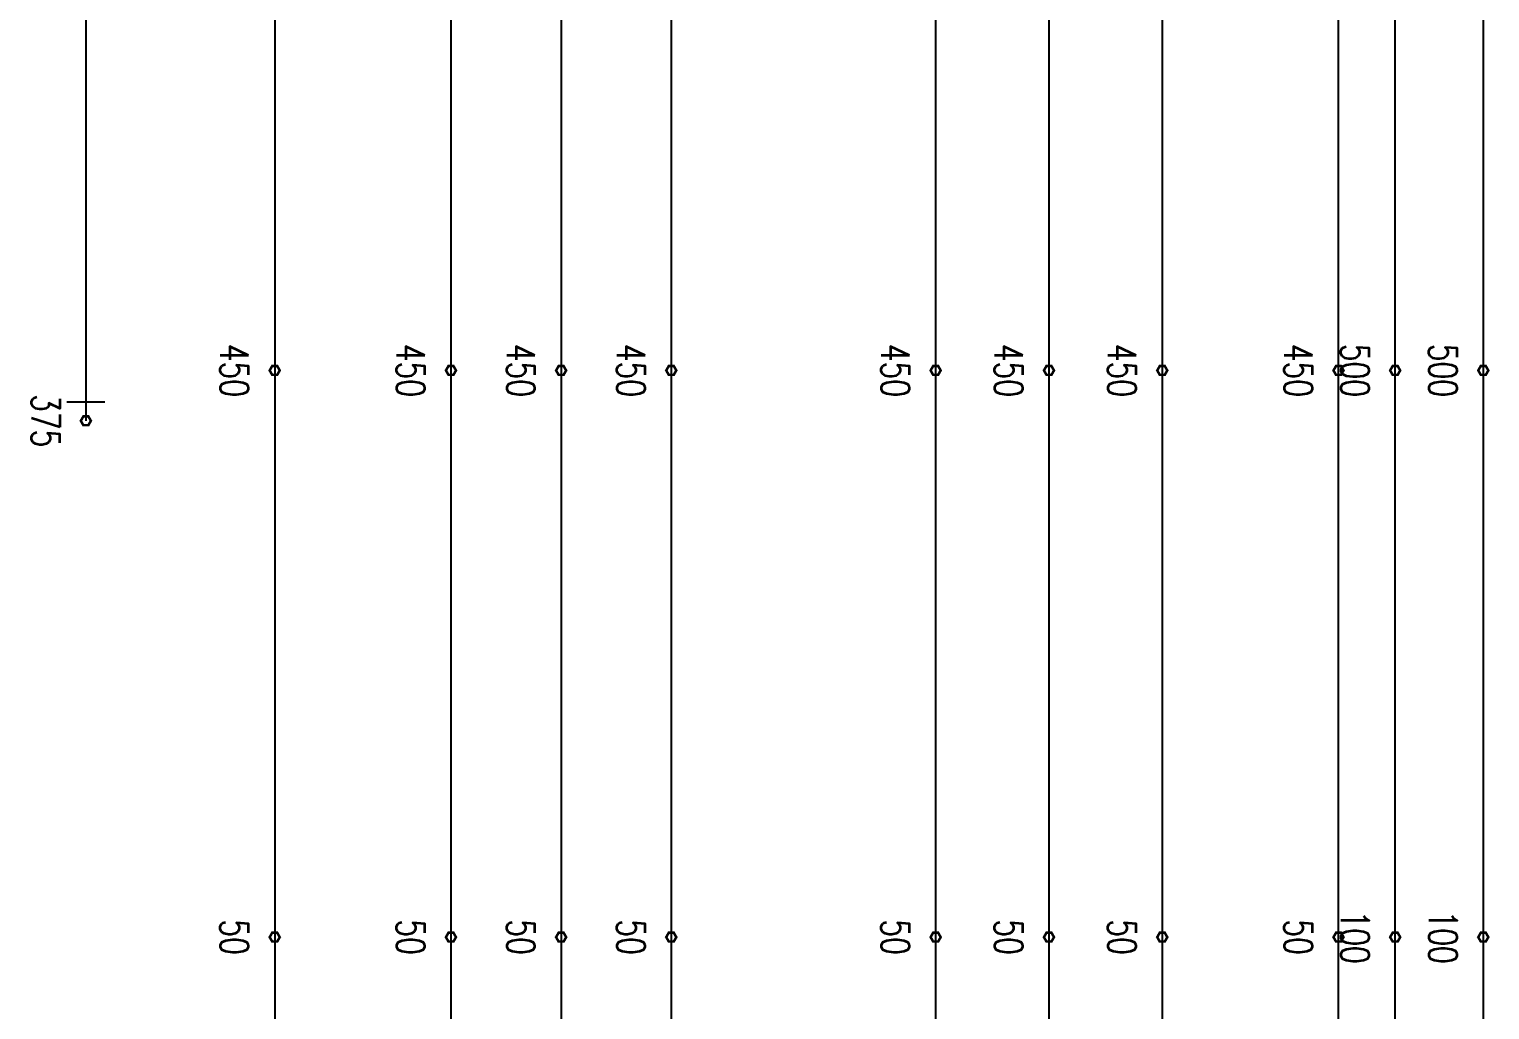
# Model space of a CAD drawing. Header units: millimetres. Extents: x 118516 to 588795, y -24154 to 50684.
# Drawn here: x 558450 to 570052, y 23123 to 30909 of the extents above; entities that cross this region are included whole.
import ezdxf
from ezdxf.enums import TextEntityAlignment as Align

# ---------------------------------------------------------------- set-up
doc = ezdxf.new("R2010")
doc.units = ezdxf.units.MM
doc.layers.get('0').update_dxf_attribs({"lineweight": 20})
doc.layers.add('ARES_TAG', color=3, linetype='Continuous')
doc.layers.add('NDC_S_TENDON', color=10, linetype='Continuous')
doc.layers.add('Current plane_Column', color=7, linetype='Continuous', true_color=0x4b00ff)
for name, color, linetype, lineweight in [('NDC_S-TENDON', 6, 'Continuous', 35), ('NDC_S_ANNO', 7, 'Continuous', 20), ('NDC_S_SYMBOL', 1, 'Continuous', 15)]:
    doc.layers.add(name, color=color, linetype=linetype, lineweight=lineweight)
doc.styles.add('ARES_ROMANS_0.36', font='romans.shx', dxfattribs={"width": 0.36, "bigfont": 'vns.shx'})
doc.styles.add('NDC_ANNO', font='', dxfattribs={"width": 0.8})
doc.styles.get('NDC_ANNO').set_extended_font_data('Dotum')

# ---------------------------------------------------------------- blocks, each defined once
blk = doc.blocks.new('*U659')
at = {"layer": 'NDC_S_TENDON'}
blk.add_line((2787, 0), (25216, 0), dxfattribs=at)
at = {"layer": 'ARES_TAG', "style": 'ARES_ROMANS_0.36', "width": 0.36}
blk.add_attdef('S3', text='', height=375, dxfattribs=at).set_placement((-7773, 0), align=Align.MIDDLE_CENTER)
blk = doc.blocks.new('*U696')
at = {"layer": 'NDC_S_TENDON'}
blk.add_line((2787, 0), (25216, 0), dxfattribs=at)
at = {"layer": 'ARES_TAG', "style": 'ARES_ROMANS_0.36', "width": 0.36}
blk.add_attdef('S3', text='', height=375, dxfattribs=at).set_placement((-7700, 0), align=Align.MIDDLE_CENTER)
blk = doc.blocks.new('*U697')
at = {"layer": 'NDC_S_TENDON'}
blk.add_line((2787, 0), (25216, 0), dxfattribs=at)
at = {"layer": 'ARES_TAG', "style": 'ARES_ROMANS_0.36', "width": 0.36}
blk.add_attdef('S3', text='', height=375, dxfattribs=at).set_placement((-7038, 0), align=Align.MIDDLE_CENTER)
blk = doc.blocks.new('*U657')
at = {"layer": 'NDC_S_SYMBOL', "color": 3}
blk.add_line((-7323, 0), (-5823, 0), dxfattribs=at)
blk.add_circle((-7773, 0), 450, dxfattribs=at)
at = {"layer": 'NDC_S_TENDON'}
for p, q in [((6536, -150), (6536, 150)), ((-3644, 0), (-3144, 0)), ((-3144, 0), (2787, 0)), ((2787, 0), (5686, 0)), ((5686, 0), (6686, 0))]:
    blk.add_line(p, q, dxfattribs=at)
blk.add_lwpolyline([(-4164, 0), (-4644, 150), (-4644, -150), (-4164, 0), (-3644, 0)], dxfattribs=at)
at = {"layer": 'ARES_TAG', "style": 'ARES_ROMANS_0.36', "width": 0.36}
blk.add_attdef('S3', text='', height=375, dxfattribs=at).set_placement((-7773, 0), align=Align.MIDDLE_CENTER)
blk = doc.blocks.new('HTB TDY')
at = {"layer": 'NDC_S-TENDON', "linetype": 'Continuous'}
for points, elevation in [([(51690, 18700, 20, 20, 0), (51670, 18735, 20, 20, 0), (51630, 18735, 20, 20, 0), (51610, 18700, 20, 20, 0), (51630, 18665, 20, 20, 0), (51670, 18665, 20, 20, 0)], 3650), ([(51690, 18700, 20, 20, 0), (51670, 18735, 20, 20, 0), (51630, 18735, 20, 20, 0), (51610, 18700, 20, 20, 0), (51630, 18665, 20, 20, 0), (51670, 18665, 20, 20, 0)], 3650), ([(51690, 18700, 20, 20, 0), (51670, 18735, 20, 20, 0), (51630, 18735, 20, 20, 0), (51610, 18700, 20, 20, 0), (51630, 18665, 20, 20, 0), (51670, 18665, 20, 20, 0)], 3650), ([(51690, 18700, 20, 20, 0), (51670, 18735, 20, 20, 0), (51630, 18735, 20, 20, 0), (51610, 18700, 20, 20, 0), (51630, 18665, 20, 20, 0), (51670, 18665, 20, 20, 0)], 3650), ([(53090, 18700, 20, 20, 0), (53070, 18735, 20, 20, 0), (53030, 18735, 20, 20, 0), (53010, 18700, 20, 20, 0), (53030, 18665, 20, 20, 0), (53070, 18665, 20, 20, 0)], 3650), ([(53090, 18700, 20, 20, 0), (53070, 18735, 20, 20, 0), (53030, 18735, 20, 20, 0), (53010, 18700, 20, 20, 0), (53030, 18665, 20, 20, 0), (53070, 18665, 20, 20, 0)], 3650), ([(53090, 18700, 20, 20, 0), (53070, 18735, 20, 20, 0), (53030, 18735, 20, 20, 0), (53010, 18700, 20, 20, 0), (53030, 18665, 20, 20, 0), (53070, 18665, 20, 20, 0)], 3650), ([(53090, 18700, 20, 20, 0), (53070, 18735, 20, 20, 0), (53030, 18735, 20, 20, 0), (53010, 18700, 20, 20, 0), (53030, 18665, 20, 20, 0), (53070, 18665, 20, 20, 0)], 3650), ([(53965, 18700, 20, 20, 0), (53945, 18735, 20, 20, 0), (53905, 18735, 20, 20, 0), (53885, 18700, 20, 20, 0), (53905, 18665, 20, 20, 0), (53945, 18665, 20, 20, 0)], 3650), ([(53965, 18700, 20, 20, 0), (53945, 18735, 20, 20, 0), (53905, 18735, 20, 20, 0), (53885, 18700, 20, 20, 0), (53905, 18665, 20, 20, 0), (53945, 18665, 20, 20, 0)], 3650), ([(53965, 18700, 20, 20, 0), (53945, 18735, 20, 20, 0), (53905, 18735, 20, 20, 0), (53885, 18700, 20, 20, 0), (53905, 18665, 20, 20, 0), (53945, 18665, 20, 20, 0)], 3650), ([(53965, 18700, 20, 20, 0), (53945, 18735, 20, 20, 0), (53905, 18735, 20, 20, 0), (53885, 18700, 20, 20, 0), (53905, 18665, 20, 20, 0), (53945, 18665, 20, 20, 0)], 3650), ([(54840, 18700, 20, 20, 0), (54820, 18735, 20, 20, 0), (54780, 18735, 20, 20, 0), (54760, 18700, 20, 20, 0), (54780, 18665, 20, 20, 0), (54820, 18665, 20, 20, 0)], 3650), ([(54840, 18700, 20, 20, 0), (54820, 18735, 20, 20, 0), (54780, 18735, 20, 20, 0), (54760, 18700, 20, 20, 0), (54780, 18665, 20, 20, 0), (54820, 18665, 20, 20, 0)], 3650), ([(54840, 18700, 20, 20, 0), (54820, 18735, 20, 20, 0), (54780, 18735, 20, 20, 0), (54760, 18700, 20, 20, 0), (54780, 18665, 20, 20, 0), (54820, 18665, 20, 20, 0)], 3650), ([(54840, 18700, 20, 20, 0), (54820, 18735, 20, 20, 0), (54780, 18735, 20, 20, 0), (54760, 18700, 20, 20, 0), (54780, 18665, 20, 20, 0), (54820, 18665, 20, 20, 0)], 3650), ([(56940, 18700, 20, 20, 0), (56920, 18735, 20, 20, 0), (56880, 18735, 20, 20, 0), (56860, 18700, 20, 20, 0), (56880, 18665, 20, 20, 0), (56920, 18665, 20, 20, 0)], 3650), ([(56940, 18700, 20, 20, 0), (56920, 18735, 20, 20, 0), (56880, 18735, 20, 20, 0), (56860, 18700, 20, 20, 0), (56880, 18665, 20, 20, 0), (56920, 18665, 20, 20, 0)], 3650), ([(56940, 18700, 20, 20, 0), (56920, 18735, 20, 20, 0), (56880, 18735, 20, 20, 0), (56860, 18700, 20, 20, 0), (56880, 18665, 20, 20, 0), (56920, 18665, 20, 20, 0)], 3650), ([(56940, 18700, 20, 20, 0), (56920, 18735, 20, 20, 0), (56880, 18735, 20, 20, 0), (56860, 18700, 20, 20, 0), (56880, 18665, 20, 20, 0), (56920, 18665, 20, 20, 0)], 3650), ([(57840, 18700, 20, 20, 0), (57820, 18735, 20, 20, 0), (57780, 18735, 20, 20, 0), (57760, 18700, 20, 20, 0), (57780, 18665, 20, 20, 0), (57820, 18665, 20, 20, 0)], 3650), ([(57840, 18700, 20, 20, 0), (57820, 18735, 20, 20, 0), (57780, 18735, 20, 20, 0), (57760, 18700, 20, 20, 0), (57780, 18665, 20, 20, 0), (57820, 18665, 20, 20, 0)], 3650), ([(57840, 18700, 20, 20, 0), (57820, 18735, 20, 20, 0), (57780, 18735, 20, 20, 0), (57760, 18700, 20, 20, 0), (57780, 18665, 20, 20, 0), (57820, 18665, 20, 20, 0)], 3650), ([(57840, 18700, 20, 20, 0), (57820, 18735, 20, 20, 0), (57780, 18735, 20, 20, 0), (57760, 18700, 20, 20, 0), (57780, 18665, 20, 20, 0), (57820, 18665, 20, 20, 0)], 3650), ([(58740, 18700, 20, 20, 0), (58720, 18735, 20, 20, 0), (58680, 18735, 20, 20, 0), (58660, 18700, 20, 20, 0), (58680, 18665, 20, 20, 0), (58720, 18665, 20, 20, 0)], 3650), ([(58740, 18700, 20, 20, 0), (58720, 18735, 20, 20, 0), (58680, 18735, 20, 20, 0), (58660, 18700, 20, 20, 0), (58680, 18665, 20, 20, 0), (58720, 18665, 20, 20, 0)], 3650), ([(58740, 18700, 20, 20, 0), (58720, 18735, 20, 20, 0), (58680, 18735, 20, 20, 0), (58660, 18700, 20, 20, 0), (58680, 18665, 20, 20, 0), (58720, 18665, 20, 20, 0)], 3650), ([(58740, 18700, 20, 20, 0), (58720, 18735, 20, 20, 0), (58680, 18735, 20, 20, 0), (58660, 18700, 20, 20, 0), (58680, 18665, 20, 20, 0), (58720, 18665, 20, 20, 0)], 3650), ([(60140, 18700, 20, 20, 0), (60120, 18735, 20, 20, 0), (60080, 18735, 20, 20, 0), (60060, 18700, 20, 20, 0), (60080, 18665, 20, 20, 0), (60120, 18665, 20, 20, 0)], 3650), ([(60140, 18700, 20, 20, 0), (60120, 18735, 20, 20, 0), (60080, 18735, 20, 20, 0), (60060, 18700, 20, 20, 0), (60080, 18665, 20, 20, 0), (60120, 18665, 20, 20, 0)], 3650), ([(60140, 18700, 20, 20, 0), (60120, 18735, 20, 20, 0), (60080, 18735, 20, 20, 0), (60060, 18700, 20, 20, 0), (60080, 18665, 20, 20, 0), (60120, 18665, 20, 20, 0)], 3650), ([(60140, 18700, 20, 20, 0), (60120, 18735, 20, 20, 0), (60080, 18735, 20, 20, 0), (60060, 18700, 20, 20, 0), (60080, 18665, 20, 20, 0), (60120, 18665, 20, 20, 0)], 3650), ([(60590, 18700, 20, 20, 0), (60570, 18735, 20, 20, 0), (60530, 18735, 20, 20, 0), (60510, 18700, 20, 20, 0), (60530, 18665, 20, 20, 0), (60570, 18665, 20, 20, 0)], 3600), ([(60590, 18700, 20, 20, 0), (60570, 18735, 20, 20, 0), (60530, 18735, 20, 20, 0), (60510, 18700, 20, 20, 0), (60530, 18665, 20, 20, 0), (60570, 18665, 20, 20, 0)], 3600), ([(60590, 18700, 20, 20, 0), (60570, 18735, 20, 20, 0), (60530, 18735, 20, 20, 0), (60510, 18700, 20, 20, 0), (60530, 18665, 20, 20, 0), (60570, 18665, 20, 20, 0)], 3600), ([(60590, 18700, 20, 20, 0), (60570, 18735, 20, 20, 0), (60530, 18735, 20, 20, 0), (60510, 18700, 20, 20, 0), (60530, 18665, 20, 20, 0), (60570, 18665, 20, 20, 0)], 3600), ([(61290, 18700, 20, 20, 0), (61270, 18735, 20, 20, 0), (61230, 18735, 20, 20, 0), (61210, 18700, 20, 20, 0), (61230, 18665, 20, 20, 0), (61270, 18665, 20, 20, 0)], 3600), ([(61290, 18700, 20, 20, 0), (61270, 18735, 20, 20, 0), (61230, 18735, 20, 20, 0), (61210, 18700, 20, 20, 0), (61230, 18665, 20, 20, 0), (61270, 18665, 20, 20, 0)], 3600), ([(61290, 18700, 20, 20, 0), (61270, 18735, 20, 20, 0), (61230, 18735, 20, 20, 0), (61210, 18700, 20, 20, 0), (61230, 18665, 20, 20, 0), (61270, 18665, 20, 20, 0)], 3600), ([(61290, 18700, 20, 20, 0), (61270, 18735, 20, 20, 0), (61230, 18735, 20, 20, 0), (61210, 18700, 20, 20, 0), (61230, 18665, 20, 20, 0), (61270, 18665, 20, 20, 0)], 3600), ([(50190, 18300, 20, 20, 0), (50170, 18335, 20, 20, 0), (50130, 18335, 20, 20, 0), (50110, 18300, 20, 20, 0), (50130, 18265, 20, 20, 0), (50170, 18265, 20, 20, 0)], 3575), ([(50190, 18300, 20, 20, 0), (50170, 18335, 20, 20, 0), (50130, 18335, 20, 20, 0), (50110, 18300, 20, 20, 0), (50130, 18265, 20, 20, 0), (50170, 18265, 20, 20, 0)], 3575), ([(51690, 14200, 20, 20, 0), (51670, 14235, 20, 20, 0), (51630, 14235, 20, 20, 0), (51610, 14200, 20, 20, 0), (51630, 14165, 20, 20, 0), (51670, 14165, 20, 20, 0)], 3500), ([(51690, 14200, 20, 20, 0), (51670, 14235, 20, 20, 0), (51630, 14235, 20, 20, 0), (51610, 14200, 20, 20, 0), (51630, 14165, 20, 20, 0), (51670, 14165, 20, 20, 0)], 3500), ([(53090, 14200, 20, 20, 0), (53070, 14235, 20, 20, 0), (53030, 14235, 20, 20, 0), (53010, 14200, 20, 20, 0), (53030, 14165, 20, 20, 0), (53070, 14165, 20, 20, 0)], 3500), ([(53090, 14200, 20, 20, 0), (53070, 14235, 20, 20, 0), (53030, 14235, 20, 20, 0), (53010, 14200, 20, 20, 0), (53030, 14165, 20, 20, 0), (53070, 14165, 20, 20, 0)], 3500), ([(53965, 14200, 20, 20, 0), (53945, 14235, 20, 20, 0), (53905, 14235, 20, 20, 0), (53885, 14200, 20, 20, 0), (53905, 14165, 20, 20, 0), (53945, 14165, 20, 20, 0)], 3500), ([(53965, 14200, 20, 20, 0), (53945, 14235, 20, 20, 0), (53905, 14235, 20, 20, 0), (53885, 14200, 20, 20, 0), (53905, 14165, 20, 20, 0), (53945, 14165, 20, 20, 0)], 3500), ([(54840, 14200, 20, 20, 0), (54820, 14235, 20, 20, 0), (54780, 14235, 20, 20, 0), (54760, 14200, 20, 20, 0), (54780, 14165, 20, 20, 0), (54820, 14165, 20, 20, 0)], 3500), ([(54840, 14200, 20, 20, 0), (54820, 14235, 20, 20, 0), (54780, 14235, 20, 20, 0), (54760, 14200, 20, 20, 0), (54780, 14165, 20, 20, 0), (54820, 14165, 20, 20, 0)], 3500), ([(56940, 14200, 20, 20, 0), (56920, 14235, 20, 20, 0), (56880, 14235, 20, 20, 0), (56860, 14200, 20, 20, 0), (56880, 14165, 20, 20, 0), (56920, 14165, 20, 20, 0)], 3500), ([(56940, 14200, 20, 20, 0), (56920, 14235, 20, 20, 0), (56880, 14235, 20, 20, 0), (56860, 14200, 20, 20, 0), (56880, 14165, 20, 20, 0), (56920, 14165, 20, 20, 0)], 3500), ([(57840, 14200, 20, 20, 0), (57820, 14235, 20, 20, 0), (57780, 14235, 20, 20, 0), (57760, 14200, 20, 20, 0), (57780, 14165, 20, 20, 0), (57820, 14165, 20, 20, 0)], 3500), ([(57840, 14200, 20, 20, 0), (57820, 14235, 20, 20, 0), (57780, 14235, 20, 20, 0), (57760, 14200, 20, 20, 0), (57780, 14165, 20, 20, 0), (57820, 14165, 20, 20, 0)], 3500), ([(58740, 14200, 20, 20, 0), (58720, 14235, 20, 20, 0), (58680, 14235, 20, 20, 0), (58660, 14200, 20, 20, 0), (58680, 14165, 20, 20, 0), (58720, 14165, 20, 20, 0)], 3500), ([(58740, 14200, 20, 20, 0), (58720, 14235, 20, 20, 0), (58680, 14235, 20, 20, 0), (58660, 14200, 20, 20, 0), (58680, 14165, 20, 20, 0), (58720, 14165, 20, 20, 0)], 3500), ([(60140, 14200, 20, 20, 0), (60120, 14235, 20, 20, 0), (60080, 14235, 20, 20, 0), (60060, 14200, 20, 20, 0), (60080, 14165, 20, 20, 0), (60120, 14165, 20, 20, 0)], 3500), ([(60140, 14200, 20, 20, 0), (60120, 14235, 20, 20, 0), (60080, 14235, 20, 20, 0), (60060, 14200, 20, 20, 0), (60080, 14165, 20, 20, 0), (60120, 14165, 20, 20, 0)], 3500), ([(60590, 14200, 20, 20, 0), (60570, 14235, 20, 20, 0), (60530, 14235, 20, 20, 0), (60510, 14200, 20, 20, 0), (60530, 14165, 20, 20, 0), (60570, 14165, 20, 20, 0)], 3200), ([(60590, 14200, 20, 20, 0), (60570, 14235, 20, 20, 0), (60530, 14235, 20, 20, 0), (60510, 14200, 20, 20, 0), (60530, 14165, 20, 20, 0), (60570, 14165, 20, 20, 0)], 3200), ([(61290, 14200, 20, 20, 0), (61270, 14235, 20, 20, 0), (61230, 14235, 20, 20, 0), (61210, 14200, 20, 20, 0), (61230, 14165, 20, 20, 0), (61270, 14165, 20, 20, 0)], 3200), ([(61290, 14200, 20, 20, 0), (61270, 14235, 20, 20, 0), (61230, 14235, 20, 20, 0), (61210, 14200, 20, 20, 0), (61230, 14165, 20, 20, 0), (61270, 14165, 20, 20, 0)], 3200)]:
    blk.add_lwpolyline(points, format="xyseb", close=True, dxfattribs=dict(at, elevation=elevation))
ref = blk.add_blockref('*U657', (50150, 24986, 3575), dxfattribs=dict(rotation=270))
ref.add_attrib('S3', 'S2-12', dxfattribs={"layer": 'ARES_TAG', "height": 375, "rotation": 270, "style": 'ARES_ROMANS_0.36', "width": 0.36}).set_placement((50150, 32760, 3575), align=Align.MIDDLE_CENTER)
at = {"xscale": -1.000000000000001, "rotation": 90}
for name, p in [('*U659', (51650, 24986, 3575)), ('*U659', (53050, 24986, 3575)), ('*U659', (53925, 24986, 3575)), ('*U659', (54800, 24986, 3575)), ('*U659', (56900, 24986, 3575)), ('*U659', (57800, 24986, 3575)), ('*U659', (58700, 24986, 3575)), ('*U659', (60098, 24986, 3575)), ('*U696', (60548, 25023, 3563)), ('*U697', (61250, 25355, 3359))]:
    blk.add_blockref(name, p, dxfattribs=at)
at = {"layer": 'NDC_S_ANNO', "linetype": 'Continuous', "char_height": 225, "attachment_point": 5, "line_spacing_factor": 0.75, "style": 'NDC_ANNO'}
for s, insert, rotation in [('\\FSTANDARD.shx;450', (51330, 18700, 3650), 270), ('\\FSTANDARD.shx;450', (52730, 18700, 3650), 270), ('\\FSTANDARD.shx;450', (53605, 18700, 3650), 270), ('\\FSTANDARD.shx;450', (54480, 18700, 3650), 270), ('\\FSTANDARD.shx;450', (56580, 18700, 3650), 270), ('\\FSTANDARD.shx;450', (57480, 18700, 3650), 270), ('\\FSTANDARD.shx;450', (58380, 18700, 3650), 270), ('\\FSTANDARD.shx;450', (59780, 18700, 3650), 270), ('\\FSTANDARD.shx;500', (60230, 18700, 3600), 270), ('\\FSTANDARD.shx;500', (60930, 18700, 3600), 270), ('\\FSTANDARD.shx;375', (49830, 18300, 3575), 270), ('\\FSTANDARD.shx;50', (51330, 14200, 3500), 269.9996), ('\\FSTANDARD.shx;50', (52730, 14200, 3500), 269.9996), ('\\FSTANDARD.shx;50', (53605, 14200, 3500), 269.9996), ('\\FSTANDARD.shx;50', (54480, 14200, 3500), 269.9996), ('\\FSTANDARD.shx;50', (56580, 14200, 3500), 269.9996), ('\\FSTANDARD.shx;50', (57480, 14200, 3500), 269.9996), ('\\FSTANDARD.shx;50', (58380, 14200, 3500), 269.9996), ('\\FSTANDARD.shx;50', (59780, 14200, 3500), 269.9996), ('\\FSTANDARD.shx;100', (60230, 14200, 3200), 269.9996), ('\\FSTANDARD.shx;100', (60930, 14200, 3200), 269.9996)]:
    blk.add_mtext(s, dxfattribs=dict(at, insert=insert, rotation=rotation))

msp = doc.modelspace()

# ---------------------------------------------------------------- block references
at = {"layer": 'Current plane_Column'}
msp.add_blockref('HTB TDY', (508750, 9500), dxfattribs=at)

doc.saveas('drawing.dxf')
